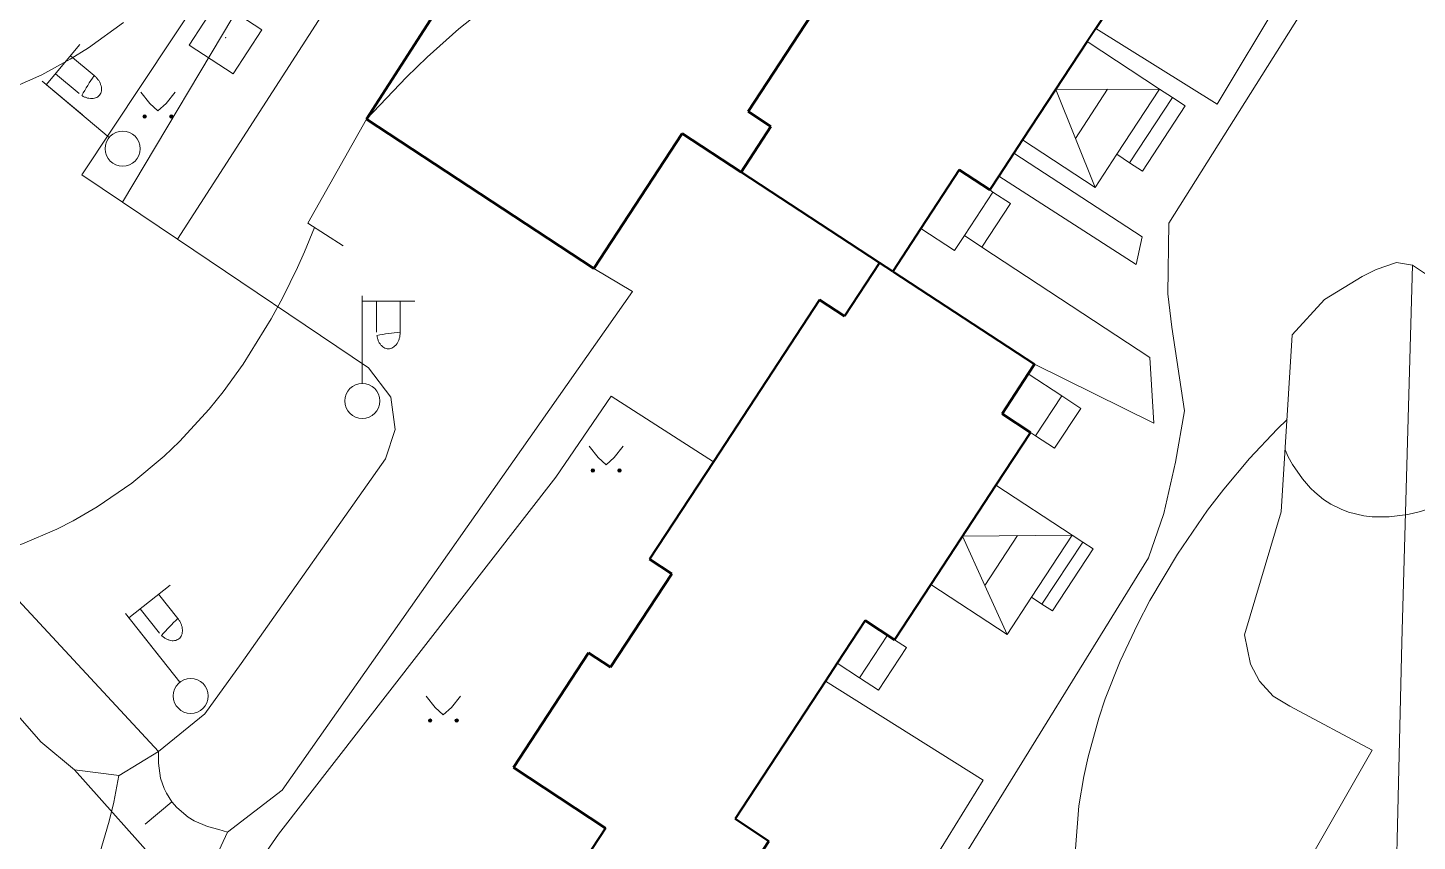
# Model space of a CAD drawing. Extents: x 1000 to 4000, y -5000 to -1000.
# Drawn here: x 1169 to 1248.3, y -4311.2 to -4264.8 of the extents above; entities that cross this region are included whole.
import ezdxf

# ---------------------------------------------------------------- set-up
doc = ezdxf.new("R2010")
doc.units = 0
doc.header["$MEASUREMENT"] = 0
for name, color, linetype in [('СЛОЙ_11', 7, 'CONTINUOUS'), ('СЛОЙ_24', 7, 'CONTINUOUS'), ('СЛОЙ_3', 7, 'CONTINUOUS'), ('СЛОЙ_37', 7, 'CONTINUOUS'), ('СЛОЙ_41', 7, 'CONTINUOUS'), ('СЛОЙ_50', 7, 'CONTINUOUS'), ('СЛОЙ_52', 7, 'CONTINUOUS'), ('СЛОЙ_6', 7, 'CONTINUOUS'), ('СЛОЙ_7', 7, 'CONTINUOUS')]:
    doc.layers.add(name, color=color, linetype=linetype)

msp = doc.modelspace()

# ---------------------------------------------------------------- linework, layer by layer
at = {"layer": 'СЛОЙ_11', "color": 253, "linetype": 'Continuous', "lineweight": 0}
for points in [[(1178.972, -4262.813), (1172.081, -4273.194)], [(1186.994, -4277.25), (1184.977, -4275.953), (1188.314, -4270.02)], [(1174.396, -4274.752), (1172.081, -4273.194)], [(1177.543, -4276.871), (1174.396, -4274.752)], [(1176.454, -4306.114), (1179.091, -4303.956), (1181.169, -4301.078), (1189.4, -4289.406), (1189.96, -4287.728), (1189.72, -4285.889), (1188.441, -4284.21), (1177.543, -4276.871)], [(1159.943, -4288.315), (1176.454, -4306.114)]]:
    msp.add_lwpolyline(points, dxfattribs=at)
at = {"layer": 'СЛОЙ_24', "color": 253, "linetype": 'Continuous', "lineweight": 0}
for p, q in [((1241.528, -4261.386), (1236.869, -4269.166)), ((1236.869, -4269.166), (1229.94, -4264.838)), ((1232.587, -4276.727), (1225.266, -4271.962)), ((1232.587, -4276.727), (1232.253, -4278.302)), ((1233.018, -4283.611), (1233.257, -4287.36))]:
    msp.add_line(p, q, dxfattribs=at)
for points in [[(1237.203, -4320.926), (1222.583, -4311.837), (1232.95, -4295.047), (1233.83, -4292.514), (1234.491, -4289.596), (1234.998, -4286.661), (1234.283, -4281.894), (1234.044, -4279.988), (1234.105, -4275.943), (1241.259, -4264.602), (1249.594, -4251.306), (1252.003, -4248.755), (1258.45, -4244.289), (1262.204, -4244.219), (1264.613, -4243.439), (1266.455, -4242.376), (1267.817, -4240.942)], [(1197.576, -4245.775), (1177.543, -4276.871)], [(1232.253, -4278.302), (1224.404, -4273.276)], [(1233.018, -4283.611), (1223.442, -4277.315)], [(1201.287, -4278.533), (1203.507, -4279.856), (1183.507, -4308.315), (1180.398, -4310.71)], [(1237.993, -4319.544), (1246.858, -4323.198), (1247.408, -4299.869), (1248.008, -4278.355)], [(1247.1, -4278.19), (1245.945, -4278.602), (1245.146, -4278.989), (1243, -4280.309), (1241.157, -4282.319), (1240.524, -4292.423), (1238.433, -4299.443), (1238.763, -4301.122), (1239.287, -4302.086), (1240.057, -4302.939), (1241.019, -4303.523), (1245.721, -4306.025)], [(1248.008, -4278.355), (1247.1, -4278.19)], [(1249.769, -4281.301), (1249.302, -4279.869), (1248.806, -4278.878), (1248.008, -4278.355)], [(1233.257, -4287.36), (1226.449, -4284)], [(1182.063, -4312.62), (1183.3, -4310.824), (1189.65, -4302.639), (1199.127, -4290.451), (1202.289, -4285.816)], [(1202.289, -4285.816), (1208.12, -4289.566)], [(1171.659, -4307.154), (1169.741, -4305.555), (1161.27, -4295.882)], [(1223.511, -4307.751), (1214.519, -4302.092)], [(1176.454, -4306.114), (1174.217, -4307.473), (1171.659, -4307.154)], [(1245.721, -4306.025), (1237.993, -4319.544)], [(1226.991, -4316.397), (1220.71, -4312.277), (1223.511, -4307.751)], [(1180.398, -4310.71), (1179.534, -4312.564), (1179.08, -4314.249), (1179.279, -4315.683)]]:
    msp.add_lwpolyline(points, dxfattribs=at)
at = {"layer": 'СЛОЙ_3', "color": 253, "linetype": 'Continuous', "lineweight": 0}
for p, q in [((1178.204, -4265.8), (1179.838, -4263.285)), ((1179.838, -4263.285), (1182.353, -4264.919)), ((1180.719, -4267.435), (1182.353, -4264.919)), ((1170.046, -4268.056), (1171.969, -4265.753)), ((1180.719, -4267.435), (1178.204, -4265.8)), ((1172.79, -4267.528), (1171.433, -4266.395)), ((1171.93, -4268.559), (1170.573, -4267.426)), ((1173.644, -4271.059), (1169.805, -4267.855)), ((1172.108, -4269.777), (1169.805, -4267.855)), ((1188.082, -4285.095), (1188.082, -4280.095)), ((1188.082, -4283.095), (1188.082, -4280.095)), ((1188.082, -4280.409), (1191.082, -4280.409)), ((1188.903, -4282.177), (1188.903, -4280.409)), ((1190.245, -4282.177), (1190.245, -4280.409)), ((1174.764, -4298.477), (1177.116, -4296.614)), ((1177.557, -4298.52), (1176.46, -4297.134)), ((1177.674, -4302.15), (1174.569, -4298.231)), ((1176.432, -4300.582), (1174.569, -4298.231)), ((1176.506, -4299.353), (1175.408, -4297.967))]:
    msp.add_line(p, q, dxfattribs=at)
for points in [[(1172.79, -4267.529, -0.035191), (1172.922, -4267.657, -0.036545), (1173.034, -4267.799, -0.03934), (1173.119, -4267.951, -0.0437), (1173.175, -4268.107, -0.049642), (1173.2, -4268.26, -0.056748), (1173.192, -4268.405, -0.0637), (1173.153, -4268.536, -0.068204), (1173.083, -4268.648, -0.068204), (1172.985, -4268.737, -0.0637), (1172.863, -4268.799, -0.056748), (1172.722, -4268.833, -0.049642), (1172.567, -4268.835, -0.0437), (1172.404, -4268.808, -0.03934), (1172.239, -4268.751, -0.036545), (1172.079, -4268.667, -0.035191)], [(1190.245, -4282.177, -0.035191), (1190.232, -4282.361, -0.036545), (1190.194, -4282.538, -0.03934), (1190.132, -4282.701, -0.0437), (1190.049, -4282.844, -0.049642), (1189.947, -4282.961, -0.056748), (1189.831, -4283.048, -0.0637), (1189.705, -4283.102, -0.068204), (1189.574, -4283.12, -0.068204), (1189.443, -4283.102, -0.0637), (1189.317, -4283.048, -0.056748), (1189.201, -4282.961, -0.049642), (1189.099, -4282.844, -0.0437), (1189.016, -4282.701, -0.03934), (1188.954, -4282.538, -0.036545), (1188.916, -4282.361, -0.035191)], [(1177.558, -4298.52, -0.035191), (1177.662, -4298.672, -0.036545), (1177.742, -4298.834, -0.03934), (1177.794, -4299, -0.0437), (1177.818, -4299.164, -0.049642), (1177.811, -4299.319, -0.056748), (1177.774, -4299.46, -0.0637), (1177.709, -4299.58, -0.068204), (1177.617, -4299.675, -0.068204), (1177.503, -4299.742, -0.0637), (1177.371, -4299.779, -0.056748), (1177.226, -4299.782, -0.049642), (1177.074, -4299.754, -0.0437), (1176.92, -4299.693, -0.03934), (1176.77, -4299.604, -0.036545), (1176.63, -4299.489, -0.035191)]]:
    msp.add_lwpolyline(points, format="xyb", close=True, dxfattribs=at)
for centre in [(1174.411, -4271.7), (1188.082, -4286.095), (1178.295, -4302.934)]:
    msp.add_circle(centre, 1, dxfattribs=at)
msp.add_point((1180.278, -4265.36), dxfattribs=at)
at = {"layer": 'СЛОЙ_37', "color": 253, "linetype": 'Continuous', "lineweight": 0}
msp.add_line((1174.396, -4274.752), (1192.742, -4244), dxfattribs=at)
at = {"layer": 'СЛОЙ_41', "color": 253, "linetype": 'Continuous', "lineweight": 0}
for p, q in [((1175.449, -4268.471), (1175.959, -4269.121)), ((1177.399, -4268.471), (1176.889, -4269.121)), ((1175.959, -4269.121), (1176.419, -4269.531)), ((1176.889, -4269.121), (1176.419, -4269.531)), ((1201.025, -4288.678), (1201.535, -4289.328)), ((1202.975, -4288.678), (1202.465, -4289.328)), ((1201.535, -4289.328), (1201.995, -4289.738)), ((1202.465, -4289.328), (1201.995, -4289.738)), ((1191.736, -4302.953), (1192.246, -4303.603)), ((1193.686, -4302.953), (1193.176, -4303.603)), ((1192.246, -4303.603), (1192.706, -4304.013)), ((1193.176, -4303.603), (1192.706, -4304.013))]:
    msp.add_line(p, q, dxfattribs=at)
for centre in [(1175.663, -4269.861), (1177.184, -4269.861), (1201.239, -4290.066), (1202.76, -4290.066), (1191.95, -4304.341), (1193.471, -4304.341)]:
    msp.add_circle(centre, 0.0976, dxfattribs=at)
for points in [[(1175.573, -4269.898), (1175.567, -4269.841), (1175.573, -4269.823)], [(1175.582, -4269.915), (1175.573, -4269.823), (1175.582, -4269.806)], [(1175.573, -4269.898), (1175.573, -4269.823), (1175.582, -4269.915)], [(1175.594, -4269.93), (1175.582, -4269.806), (1175.594, -4269.792)], [(1175.582, -4269.915), (1175.582, -4269.806), (1175.594, -4269.93)], [(1175.609, -4269.942), (1175.594, -4269.792), (1175.609, -4269.779)], [(1175.594, -4269.93), (1175.594, -4269.792), (1175.609, -4269.942)], [(1175.626, -4269.951), (1175.609, -4269.779), (1175.626, -4269.77)], [(1175.609, -4269.942), (1175.609, -4269.779), (1175.626, -4269.951)], [(1175.644, -4269.956), (1175.626, -4269.77), (1175.644, -4269.765)], [(1175.626, -4269.951), (1175.626, -4269.77), (1175.644, -4269.956)], [(1175.663, -4269.958), (1175.644, -4269.765), (1175.663, -4269.763)], [(1175.644, -4269.956), (1175.644, -4269.765), (1175.663, -4269.958)], [(1177.094, -4269.898), (1177.088, -4269.841), (1177.094, -4269.823)], [(1177.103, -4269.915), (1177.094, -4269.823), (1177.103, -4269.806)], [(1177.094, -4269.898), (1177.094, -4269.823), (1177.103, -4269.915)], [(1177.115, -4269.93), (1177.103, -4269.806), (1177.115, -4269.792)], [(1177.103, -4269.915), (1177.103, -4269.806), (1177.115, -4269.93)], [(1177.13, -4269.942), (1177.115, -4269.792), (1177.13, -4269.779)], [(1177.115, -4269.93), (1177.115, -4269.792), (1177.13, -4269.942)], [(1177.147, -4269.951), (1177.13, -4269.779), (1177.147, -4269.77)], [(1177.13, -4269.942), (1177.13, -4269.779), (1177.147, -4269.951)], [(1177.165, -4269.956), (1177.147, -4269.77), (1177.165, -4269.765)], [(1177.147, -4269.951), (1177.147, -4269.77), (1177.165, -4269.956)], [(1177.184, -4269.958), (1177.165, -4269.765), (1177.184, -4269.763)], [(1177.165, -4269.956), (1177.165, -4269.765), (1177.184, -4269.958)], [(1175.567, -4269.88), (1175.565, -4269.861), (1175.567, -4269.841)], [(1175.567, -4269.88), (1175.567, -4269.841), (1175.573, -4269.898)], [(1177.088, -4269.88), (1177.086, -4269.861), (1177.088, -4269.841)], [(1177.088, -4269.88), (1177.088, -4269.841), (1177.094, -4269.898)], [(1201.143, -4290.085), (1201.141, -4290.066), (1201.143, -4290.047)], [(1201.148, -4290.103), (1201.143, -4290.047), (1201.148, -4290.029)], [(1201.143, -4290.085), (1201.143, -4290.047), (1201.148, -4290.103)], [(1201.157, -4290.12), (1201.148, -4290.029), (1201.157, -4290.012)], [(1201.148, -4290.103), (1201.148, -4290.029), (1201.157, -4290.12)], [(1201.17, -4290.135), (1201.157, -4290.012), (1201.17, -4289.997)], [(1201.157, -4290.12), (1201.157, -4290.012), (1201.17, -4290.135)], [(1201.184, -4290.147), (1201.17, -4289.997), (1201.184, -4289.985)], [(1201.17, -4290.135), (1201.17, -4289.997), (1201.184, -4290.147)], [(1201.201, -4290.156), (1201.184, -4289.985), (1201.201, -4289.976)], [(1201.184, -4290.147), (1201.184, -4289.985), (1201.201, -4290.156)], [(1201.22, -4290.162), (1201.201, -4289.976), (1201.22, -4289.97)], [(1201.201, -4290.156), (1201.201, -4289.976), (1201.22, -4290.162)], [(1201.239, -4290.164), (1201.22, -4289.97), (1201.239, -4289.968)], [(1201.22, -4290.162), (1201.22, -4289.97), (1201.239, -4290.164)], [(1202.664, -4290.085), (1202.662, -4290.066), (1202.664, -4290.047)], [(1202.669, -4290.103), (1202.664, -4290.047), (1202.669, -4290.029)], [(1202.664, -4290.085), (1202.664, -4290.047), (1202.669, -4290.103)], [(1202.678, -4290.12), (1202.669, -4290.029), (1202.678, -4290.012)], [(1202.669, -4290.103), (1202.669, -4290.029), (1202.678, -4290.12)], [(1202.691, -4290.135), (1202.678, -4290.012), (1202.691, -4289.997)], [(1202.678, -4290.12), (1202.678, -4290.012), (1202.691, -4290.135)], [(1202.705, -4290.147), (1202.691, -4289.997), (1202.705, -4289.985)], [(1202.691, -4290.135), (1202.691, -4289.997), (1202.705, -4290.147)], [(1202.722, -4290.156), (1202.705, -4289.985), (1202.722, -4289.976)], [(1202.705, -4290.147), (1202.705, -4289.985), (1202.722, -4290.156)], [(1202.741, -4290.162), (1202.722, -4289.976), (1202.741, -4289.97)], [(1202.722, -4290.156), (1202.722, -4289.976), (1202.741, -4290.162)], [(1202.76, -4290.164), (1202.741, -4289.97), (1202.76, -4289.968)], [(1202.741, -4290.162), (1202.741, -4289.97), (1202.76, -4290.164)], [(1191.854, -4304.36), (1191.852, -4304.341), (1191.854, -4304.322)], [(1191.859, -4304.378), (1191.854, -4304.322), (1191.859, -4304.304)], [(1191.854, -4304.36), (1191.854, -4304.322), (1191.859, -4304.378)], [(1191.868, -4304.395), (1191.859, -4304.304), (1191.868, -4304.287)], [(1191.859, -4304.378), (1191.859, -4304.304), (1191.868, -4304.395)], [(1191.881, -4304.41), (1191.868, -4304.287), (1191.881, -4304.272)], [(1191.868, -4304.395), (1191.868, -4304.287), (1191.881, -4304.41)], [(1191.895, -4304.422), (1191.881, -4304.272), (1191.895, -4304.26)], [(1191.881, -4304.41), (1191.881, -4304.272), (1191.895, -4304.422)], [(1191.912, -4304.431), (1191.895, -4304.26), (1191.912, -4304.251)], [(1191.895, -4304.422), (1191.895, -4304.26), (1191.912, -4304.431)], [(1191.931, -4304.437), (1191.912, -4304.251), (1191.931, -4304.245)], [(1191.912, -4304.431), (1191.912, -4304.251), (1191.931, -4304.437)], [(1191.95, -4304.439), (1191.931, -4304.245), (1191.95, -4304.243)], [(1191.931, -4304.437), (1191.931, -4304.245), (1191.95, -4304.439)], [(1193.375, -4304.36), (1193.373, -4304.341), (1193.375, -4304.322)], [(1193.38, -4304.378), (1193.375, -4304.322), (1193.38, -4304.304)], [(1193.375, -4304.36), (1193.375, -4304.322), (1193.38, -4304.378)], [(1193.389, -4304.395), (1193.38, -4304.304), (1193.389, -4304.287)], [(1193.38, -4304.378), (1193.38, -4304.304), (1193.389, -4304.395)], [(1193.402, -4304.41), (1193.389, -4304.287), (1193.402, -4304.272)], [(1193.389, -4304.395), (1193.389, -4304.287), (1193.402, -4304.41)], [(1193.416, -4304.422), (1193.402, -4304.272), (1193.416, -4304.26)], [(1193.402, -4304.41), (1193.402, -4304.272), (1193.416, -4304.422)], [(1193.433, -4304.431), (1193.416, -4304.26), (1193.433, -4304.251)], [(1193.416, -4304.422), (1193.416, -4304.26), (1193.433, -4304.431)], [(1193.452, -4304.437), (1193.433, -4304.251), (1193.452, -4304.245)], [(1193.433, -4304.431), (1193.433, -4304.251), (1193.452, -4304.437)], [(1193.471, -4304.439), (1193.452, -4304.245), (1193.471, -4304.243)], [(1193.452, -4304.437), (1193.452, -4304.245), (1193.471, -4304.439)]]:
    msp.add_solid(points, dxfattribs=at)
at = {"layer": 'СЛОЙ_41', "color": 253, "linetype": 'Continuous', "lineweight": 0, "extrusion": (0, 0, -1)}
for points in [[(-1175.663, -4269.958), (-1175.663, -4269.763), (-1175.682, -4269.956)], [(-1175.682, -4269.956), (-1175.663, -4269.763), (-1175.682, -4269.765)], [(-1175.682, -4269.956), (-1175.682, -4269.765), (-1175.7, -4269.951)], [(-1175.7, -4269.951), (-1175.682, -4269.765), (-1175.7, -4269.77)], [(-1175.7, -4269.951), (-1175.7, -4269.77), (-1175.717, -4269.942)], [(-1175.717, -4269.942), (-1175.7, -4269.77), (-1175.717, -4269.779)], [(-1175.717, -4269.942), (-1175.717, -4269.779), (-1175.732, -4269.93)], [(-1175.732, -4269.93), (-1175.717, -4269.779), (-1175.732, -4269.792)], [(-1175.732, -4269.93), (-1175.732, -4269.792), (-1175.744, -4269.915)], [(-1175.744, -4269.915), (-1175.732, -4269.792), (-1175.744, -4269.806)], [(-1175.744, -4269.915), (-1175.744, -4269.806), (-1175.753, -4269.898)], [(-1175.753, -4269.898), (-1175.744, -4269.806), (-1175.753, -4269.823)], [(-1175.753, -4269.898), (-1175.753, -4269.823), (-1175.759, -4269.88)], [(-1175.759, -4269.88), (-1175.753, -4269.823), (-1175.759, -4269.841)], [(-1177.184, -4269.958), (-1177.184, -4269.763), (-1177.203, -4269.956)], [(-1177.203, -4269.956), (-1177.184, -4269.763), (-1177.203, -4269.765)], [(-1177.203, -4269.956), (-1177.203, -4269.765), (-1177.221, -4269.951)], [(-1177.221, -4269.951), (-1177.203, -4269.765), (-1177.221, -4269.77)], [(-1177.221, -4269.951), (-1177.221, -4269.77), (-1177.238, -4269.942)], [(-1177.238, -4269.942), (-1177.221, -4269.77), (-1177.238, -4269.779)], [(-1177.238, -4269.942), (-1177.238, -4269.779), (-1177.253, -4269.93)], [(-1177.253, -4269.93), (-1177.238, -4269.779), (-1177.253, -4269.792)], [(-1177.253, -4269.93), (-1177.253, -4269.792), (-1177.265, -4269.915)], [(-1177.265, -4269.915), (-1177.253, -4269.792), (-1177.265, -4269.806)], [(-1177.265, -4269.915), (-1177.265, -4269.806), (-1177.274, -4269.898)], [(-1177.274, -4269.898), (-1177.265, -4269.806), (-1177.274, -4269.823)], [(-1177.274, -4269.898), (-1177.274, -4269.823), (-1177.28, -4269.88)], [(-1177.28, -4269.88), (-1177.274, -4269.823), (-1177.28, -4269.841)], [(-1175.759, -4269.88), (-1175.759, -4269.841), (-1175.761, -4269.861)], [(-1177.28, -4269.88), (-1177.28, -4269.841), (-1177.282, -4269.861)], [(-1201.239, -4290.164), (-1201.239, -4289.968), (-1201.258, -4290.162)], [(-1201.258, -4290.162), (-1201.239, -4289.968), (-1201.258, -4289.97)], [(-1201.258, -4290.162), (-1201.258, -4289.97), (-1201.276, -4290.156)], [(-1201.276, -4290.156), (-1201.258, -4289.97), (-1201.276, -4289.976)], [(-1201.276, -4290.156), (-1201.276, -4289.976), (-1201.293, -4290.147)], [(-1201.293, -4290.147), (-1201.276, -4289.976), (-1201.293, -4289.985)], [(-1201.293, -4290.147), (-1201.293, -4289.985), (-1201.308, -4290.135)], [(-1201.308, -4290.135), (-1201.293, -4289.985), (-1201.308, -4289.997)], [(-1201.308, -4290.135), (-1201.308, -4289.997), (-1201.32, -4290.12)], [(-1201.32, -4290.12), (-1201.308, -4289.997), (-1201.32, -4290.012)], [(-1201.32, -4290.12), (-1201.32, -4290.012), (-1201.329, -4290.103)], [(-1201.329, -4290.103), (-1201.32, -4290.012), (-1201.329, -4290.029)], [(-1201.329, -4290.103), (-1201.329, -4290.029), (-1201.334, -4290.085)], [(-1201.334, -4290.085), (-1201.329, -4290.029), (-1201.334, -4290.047)], [(-1201.334, -4290.085), (-1201.334, -4290.047), (-1201.336, -4290.066)], [(-1202.76, -4290.164), (-1202.76, -4289.968), (-1202.779, -4290.162)], [(-1202.779, -4290.162), (-1202.76, -4289.968), (-1202.779, -4289.97)], [(-1202.779, -4290.162), (-1202.779, -4289.97), (-1202.797, -4290.156)], [(-1202.797, -4290.156), (-1202.779, -4289.97), (-1202.797, -4289.976)], [(-1202.797, -4290.156), (-1202.797, -4289.976), (-1202.814, -4290.147)], [(-1202.814, -4290.147), (-1202.797, -4289.976), (-1202.814, -4289.985)], [(-1202.814, -4290.147), (-1202.814, -4289.985), (-1202.829, -4290.135)], [(-1202.829, -4290.135), (-1202.814, -4289.985), (-1202.829, -4289.997)], [(-1202.829, -4290.135), (-1202.829, -4289.997), (-1202.841, -4290.12)], [(-1202.841, -4290.12), (-1202.829, -4289.997), (-1202.841, -4290.012)], [(-1202.841, -4290.12), (-1202.841, -4290.012), (-1202.85, -4290.103)], [(-1202.85, -4290.103), (-1202.841, -4290.012), (-1202.85, -4290.029)], [(-1202.85, -4290.103), (-1202.85, -4290.029), (-1202.855, -4290.085)], [(-1202.855, -4290.085), (-1202.85, -4290.029), (-1202.855, -4290.047)], [(-1202.855, -4290.085), (-1202.855, -4290.047), (-1202.857, -4290.066)], [(-1191.95, -4304.439), (-1191.95, -4304.243), (-1191.969, -4304.437)], [(-1191.969, -4304.437), (-1191.95, -4304.243), (-1191.969, -4304.245)], [(-1191.969, -4304.437), (-1191.969, -4304.245), (-1191.987, -4304.431)], [(-1191.987, -4304.431), (-1191.969, -4304.245), (-1191.987, -4304.251)], [(-1191.987, -4304.431), (-1191.987, -4304.251), (-1192.004, -4304.422)], [(-1192.004, -4304.422), (-1191.987, -4304.251), (-1192.004, -4304.26)], [(-1192.004, -4304.422), (-1192.004, -4304.26), (-1192.019, -4304.41)], [(-1192.019, -4304.41), (-1192.004, -4304.26), (-1192.019, -4304.272)], [(-1192.019, -4304.41), (-1192.019, -4304.272), (-1192.031, -4304.395)], [(-1192.031, -4304.395), (-1192.019, -4304.272), (-1192.031, -4304.287)], [(-1192.031, -4304.395), (-1192.031, -4304.287), (-1192.04, -4304.378)], [(-1192.04, -4304.378), (-1192.031, -4304.287), (-1192.04, -4304.304)], [(-1192.04, -4304.378), (-1192.04, -4304.304), (-1192.045, -4304.36)], [(-1192.045, -4304.36), (-1192.04, -4304.304), (-1192.045, -4304.322)], [(-1192.045, -4304.36), (-1192.045, -4304.322), (-1192.047, -4304.341)], [(-1193.471, -4304.439), (-1193.471, -4304.243), (-1193.49, -4304.437)], [(-1193.49, -4304.437), (-1193.471, -4304.243), (-1193.49, -4304.245)], [(-1193.49, -4304.437), (-1193.49, -4304.245), (-1193.508, -4304.431)], [(-1193.508, -4304.431), (-1193.49, -4304.245), (-1193.508, -4304.251)], [(-1193.508, -4304.431), (-1193.508, -4304.251), (-1193.525, -4304.422)], [(-1193.525, -4304.422), (-1193.508, -4304.251), (-1193.525, -4304.26)], [(-1193.525, -4304.422), (-1193.525, -4304.26), (-1193.54, -4304.41)], [(-1193.54, -4304.41), (-1193.525, -4304.26), (-1193.54, -4304.272)], [(-1193.54, -4304.41), (-1193.54, -4304.272), (-1193.552, -4304.395)], [(-1193.552, -4304.395), (-1193.54, -4304.272), (-1193.552, -4304.287)], [(-1193.552, -4304.395), (-1193.552, -4304.287), (-1193.561, -4304.378)], [(-1193.561, -4304.378), (-1193.552, -4304.287), (-1193.561, -4304.304)], [(-1193.561, -4304.378), (-1193.561, -4304.304), (-1193.566, -4304.36)], [(-1193.566, -4304.36), (-1193.561, -4304.304), (-1193.566, -4304.322)], [(-1193.566, -4304.36), (-1193.566, -4304.322), (-1193.568, -4304.341)]]:
    msp.add_solid(points, dxfattribs=at)
at = {"layer": 'СЛОЙ_50', "color": 253, "linetype": 'Continuous', "lineweight": 0}
msp.add_line((1177.218, -4308.972), (1175.69, -4310.262), dxfattribs=at)
for points in [[(1188.314, -4270.02), (1190.597, -4267.609), (1191.776, -4266.47), (1193.597, -4264.854), (1195.485, -4263.357)], [(1144.636, -4263.998), (1145.175, -4264.981), (1145.479, -4265.441), (1145.98, -4266.089), (1146.837, -4266.971), (1148.057, -4267.898), (1148.966, -4268.426), (1149.61, -4268.739), (1150.979, -4269.274), (1152.066, -4269.598), (1152.815, -4269.778), (1154.362, -4270.053), (1156.767, -4270.264), (1158.4, -4270.275), (1159.49, -4270.227), (1161.648, -4270.006), (1162.612, -4269.851), (1164.497, -4269.444), (1166.323, -4268.91), (1167.506, -4268.486), (1169.786, -4267.48), (1171.416, -4266.592), (1172.464, -4265.939), (1174.46, -4264.492)], [(1161.27, -4295.882), (1163.045, -4295.747), (1164.286, -4295.525), (1166.094, -4295.101), (1166.975, -4294.848), (1168.124, -4294.468), (1168.688, -4294.26), (1170.642, -4293.418), (1171.585, -4292.939), (1172.958, -4292.148), (1174.923, -4290.798), (1176.775, -4289.252), (1177.658, -4288.406), (1179.34, -4286.567), (1180.138, -4285.574), (1181.282, -4283.992), (1182.879, -4281.413), (1183.542, -4280.188), (1184.383, -4278.477), (1184.785, -4277.59), (1185.359, -4276.198)], [(1240.854, -4287.154), (1240.287, -4287.712), (1238.712, -4289.392), (1237.247, -4291.136), (1236.326, -4292.337), (1234.605, -4294.839), (1233.034, -4297.483), (1232.315, -4298.852), (1231.334, -4300.955), (1230.486, -4303.109), (1230.118, -4304.202), (1229.502, -4306.413), (1229.259, -4307.529), (1228.982, -4309.213), (1228.775, -4311.653), (1228.757, -4313.294), (1228.795, -4314.396), (1228.911, -4315.771)], [(1249.463, -4292.084), (1248.479, -4292.408), (1247.742, -4292.573), (1246.693, -4292.707), (1245.709, -4292.703), (1245.243, -4292.649), (1244.36, -4292.439), (1243.943, -4292.282), (1243.35, -4291.983), (1242.944, -4291.718), (1242.434, -4291.302), (1242.192, -4291.067), (1241.734, -4290.543), (1241.177, -4289.733), (1240.922, -4289.28), (1240.745, -4288.891)], [(1180.398, -4310.71), (1179.903, -4310.561), (1179.254, -4310.387), (1178.49, -4310.061), (1178.151, -4309.858), (1177.493, -4309.302), (1177.218, -4308.972), (1176.909, -4308.48), (1176.778, -4308.211), (1176.566, -4307.627), (1176.445, -4306.763), (1176.454, -4306.114)], [(1174.182, -4307.469), (1173.896, -4308.995), (1173.646, -4310.079), (1173.087, -4311.974), (1172.777, -4312.792), (1172.094, -4314.194), (1171.322, -4315.313), (1170.756, -4315.92), (1170.354, -4316.269), (1169.493, -4316.848), (1168.761, -4317.202), (1167.707, -4317.543), (1167.147, -4317.657), (1165.959, -4317.771), (1164.238, -4317.688), (1163.319, -4317.546), (1162.603, -4317.396), (1161.785, -4317.181)]]:
    msp.add_lwpolyline(points, dxfattribs=at)
at = {"layer": 'СЛОЙ_52', "color": 253, "linetype": 'Continuous', "lineweight": 0}
msp.add_line((1171.659, -4307.154), (1179.279, -4315.683), dxfattribs=at)
at = {"layer": 'СЛОЙ_6', "color": 253, "linetype": 'Continuous', "lineweight": 50}
for p, q in [((1198.256, -4254.607), (1188.314, -4270.02)), ((1219.748, -4254.863), (1210.095, -4269.572)), ((1211.406, -4270.433), (1210.095, -4269.572)), ((1201.287, -4278.533), (1188.314, -4270.02)), ((1211.406, -4270.433), (1209.701, -4273.031)), ((1206.344, -4270.827), (1201.287, -4278.533)), ((1209.701, -4273.031), (1206.344, -4270.827)), ((1223.892, -4274.057), (1222.151, -4272.916)), ((1215.596, -4281.265), (1214.178, -4280.335)), ((1226.449, -4284), (1226.083, -4284.558)), ((1226.083, -4284.558), (1224.592, -4286.83)), ((1224.592, -4286.83), (1226.219, -4287.898)), ((1205.746, -4295.957), (1204.474, -4295.122)), ((1205.746, -4295.957), (1202.241, -4301.3)), ((1216.79, -4298.63), (1218.46, -4299.726)), ((1200.996, -4300.483), (1196.705, -4307.022)), ((1200.996, -4300.483), (1202.241, -4301.3)), ((1196.705, -4307.022), (1201.967, -4310.475)), ((1209.36, -4309.954), (1211.29, -4311.221)), ((1211.29, -4311.221), (1209.132, -4314.51))]:
    msp.add_line(p, q, dxfattribs=at)
at = {"layer": 'СЛОЙ_6', "color": 253, "linetype": 'Continuous', "lineweight": 40}
for points in [[(1231.651, -4262.23), (1229.94, -4264.838)], [(1229.94, -4264.838), (1229.447, -4265.589)], [(1229.447, -4265.589), (1225.766, -4271.201)], [(1225.766, -4271.201), (1225.266, -4271.962)], [(1225.266, -4271.962), (1224.404, -4273.276)], [(1222.151, -4272.916), (1219.963, -4276.252)], [(1217.598, -4278.213), (1209.701, -4273.031)], [(1224.404, -4273.276), (1223.892, -4274.057)], [(1219.963, -4276.252), (1218.352, -4278.708)], [(1217.598, -4278.213), (1215.596, -4281.265)], [(1218.352, -4278.708), (1217.598, -4278.213)], [(1218.352, -4278.708), (1226.449, -4284)], [(1214.178, -4280.335), (1208.12, -4289.566)], [(1226.219, -4287.898), (1224.247, -4290.905)], [(1208.12, -4289.566), (1204.474, -4295.122)], [(1224.247, -4290.905), (1220.523, -4296.581)], [(1220.523, -4296.581), (1218.46, -4299.726)], [(1216.79, -4298.63), (1215.189, -4301.071)], [(1215.189, -4301.071), (1214.519, -4302.092)], [(1214.519, -4302.092), (1209.36, -4309.954)], [(1201.967, -4310.475), (1197.717, -4316.958)]]:
    msp.add_lwpolyline(points, dxfattribs=at)
at = {"layer": 'СЛОЙ_7', "color": 253, "linetype": 'Continuous', "lineweight": 0}
for p, q in [((1229.447, -4265.589), (1233.58, -4268.3)), ((1233.58, -4268.3), (1227.654, -4268.322)), ((1227.654, -4268.322), (1228.776, -4271.117)), ((1230.617, -4268.311), (1228.776, -4271.117)), ((1233.58, -4268.3), (1231.141, -4272.018)), ((1231.872, -4272.498), (1234.311, -4268.78)), ((1234.311, -4268.78), (1233.58, -4268.3)), ((1235.043, -4269.26), (1234.311, -4268.78)), ((1232.604, -4272.977), (1235.043, -4269.26)), ((1225.766, -4271.201), (1229.898, -4273.912)), ((1228.776, -4271.117), (1229.898, -4273.912)), ((1231.141, -4272.018), (1229.898, -4273.912)), ((1231.141, -4272.018), (1231.872, -4272.498)), ((1231.872, -4272.498), (1232.604, -4272.977)), ((1222.444, -4276.66), (1224.073, -4274.176)), ((1224.073, -4274.176), (1223.892, -4274.057)), ((1225.071, -4274.83), (1224.073, -4274.176)), ((1223.442, -4277.315), (1225.071, -4274.83)), ((1219.963, -4276.252), (1221.885, -4277.513)), ((1222.444, -4276.66), (1221.885, -4277.513)), ((1222.444, -4276.66), (1223.442, -4277.315)), ((1226.083, -4284.558), (1227.995, -4285.812)), ((1227.995, -4285.812), (1226.504, -4288.085)), ((1227.995, -4285.812), (1229.082, -4286.525)), ((1229.082, -4286.525), (1227.591, -4288.798)), ((1226.504, -4288.085), (1226.219, -4287.898)), ((1227.591, -4288.798), (1226.504, -4288.085)), ((1224.247, -4290.905), (1228.599, -4293.76)), ((1228.599, -4293.76), (1222.339, -4293.812)), ((1222.339, -4293.812), (1223.608, -4296.624)), ((1225.469, -4293.786), (1223.608, -4296.624)), ((1226.274, -4297.306), (1228.599, -4293.76)), ((1226.868, -4297.696), (1229.194, -4294.15)), ((1229.194, -4294.15), (1228.599, -4293.76)), ((1229.789, -4294.541), (1229.194, -4294.15)), ((1227.463, -4298.086), (1229.789, -4294.541)), ((1220.523, -4296.581), (1224.876, -4299.436)), ((1223.608, -4296.624), (1224.876, -4299.436)), ((1224.876, -4299.436), (1226.274, -4297.306)), ((1226.274, -4297.306), (1226.868, -4297.696)), ((1226.868, -4297.696), (1227.463, -4298.086)), ((1216.449, -4301.898), (1218.05, -4299.457)), ((1219.137, -4300.17), (1218.46, -4299.726)), ((1217.536, -4302.611), (1219.137, -4300.17)), ((1215.189, -4301.071), (1216.449, -4301.898)), ((1216.449, -4301.898), (1217.536, -4302.611))]:
    msp.add_line(p, q, dxfattribs=at)

doc.saveas('drawing.dxf')
